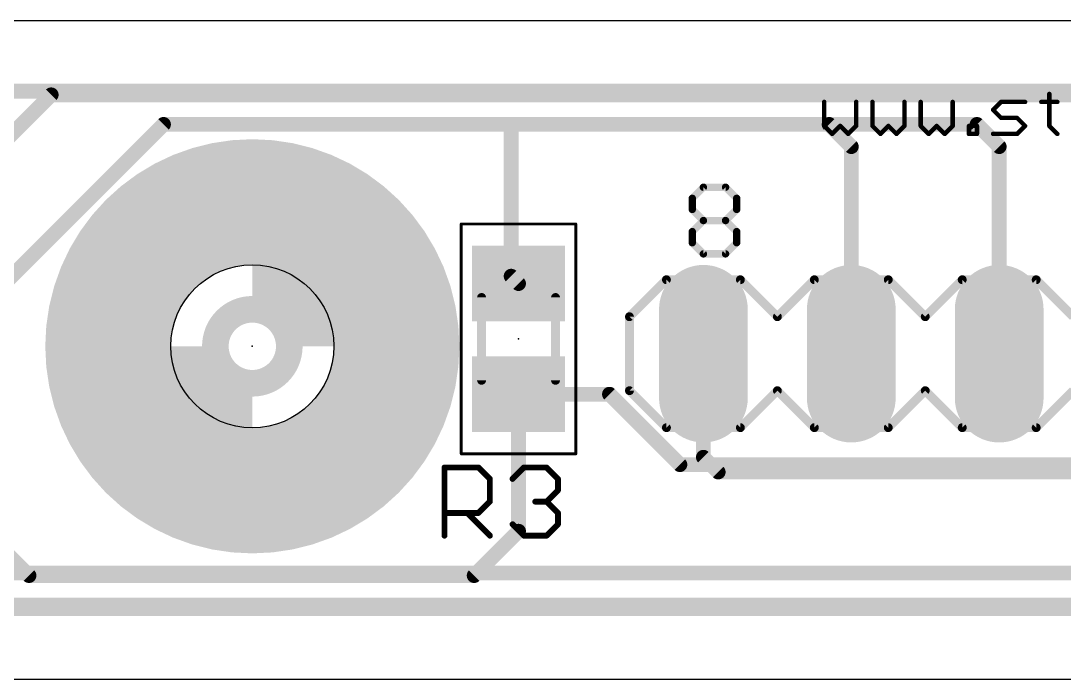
# Model space of a CAD drawing. Extents: x -22.6 to 50.8, y -10.7 to 0.6.
# Drawn here: x 18.88 to 36.8, y -10.67 to 0.64 of the extents above; entities that cross this region are included whole.
import ezdxf

# ---------------------------------------------------------------- set-up
doc = ezdxf.new("R2010")
doc.units = 0
for name, color, linetype in [('1', 12, 'CONTINUOUS'), ('16', 132, 'CONTINUOUS'), ('17', 110, 'CONTINUOUS'), ('20', 53, 'CONTINUOUS'), ('21', 253, 'CONTINUOUS'), ('22', 253, 'CONTINUOUS'), ('23', 53, 'CONTINUOUS'), ('25', 253, 'CONTINUOUS'), ('39', 12, 'CONTINUOUS'), ('40', 132, 'CONTINUOUS'), ('41', 12, 'CONTINUOUS'), ('42', 132, 'CONTINUOUS'), ('51', 253, 'CONTINUOUS'), ('52', 253, 'CONTINUOUS')]:
    doc.layers.add(name, color=color, linetype=linetype)

# ---------------------------------------------------------------- blocks, each defined once
blk = doc.blocks.new('RECT')
blk.add_solid([(-0.5, -0.5), (0.5, -0.5), (-0.5, 0.5), (0.5, 0.5)])
blk = doc.blocks.new('LONGP100')
at = {"const_width": 1}
blk.add_lwpolyline([(-0.5, 0), (0.5, 0)], dxfattribs=at)
at = {"const_width": 0.5}
for points in [[(-0.5, 0.25, 1), (-0.5, -0.25)], [(0.5, -0.25, 1), (0.5, 0.25)]]:
    blk.add_lwpolyline(points, format="xyb", dxfattribs=at)
blk = doc.blocks.new('ROUNDP')
at = {"const_width": 0.5}
blk.add_lwpolyline([(0, -0.25, 1), (0, 0.25, 1), (0, -0.25)], format="xyb", dxfattribs=at)

msp = doc.modelspace()

# ---------------------------------------------------------------- linework, layer by layer
at = {"layer": '1', "const_width": 0.254}
for points in [[(7.3025, -0.5715), (42.6085, -0.5715)], [(18.288, -4.1894), (21.3345, -1.143)], [(21.3345, -1.143), (27.305, -1.143)], [(27.305, -1.143), (32.766, -1.143)], [(27.305, -3.749), (27.305, -1.143)], [(32.766, -1.143), (33.147, -1.524)], [(33.147, -1.524), (33.147, -5.08)], [(27.432, -3.876), (27.305, -3.749)], [(28.9939, -5.776), (27.432, -5.776)], [(27.432, -8.128), (27.432, -5.776)], [(30.2029, -6.985), (28.9939, -5.776)], [(38.7005, -6.985), (30.2029, -6.985)], [(17.3482, -7.2136), (19.0246, -8.89)], [(26.67, -8.89), (27.432, -8.128)], [(19.0246, -8.89), (26.67, -8.89)], [(2.667, -9.398), (40.513, -9.398)]]:
    msp.add_lwpolyline(points, dxfattribs=at)
at = {"layer": '1', "const_width": 0.127}
for points in [[(21.3345, -1.0795, 1), (21.3345, -1.2065)], [(21.3794, -1.1879, 1), (21.2895, -1.0981)], [(27.305, -1.0795, 1), (27.305, -1.2065)], [(27.3685, -1.143, 1), (27.2415, -1.143)], [(27.305, -1.2065, 1), (27.305, -1.0795)], [(32.8109, -1.0981, 1), (32.7211, -1.1879)], [(32.766, -1.2065, 1), (32.766, -1.0795)], [(33.2105, -1.524, 1), (33.0835, -1.524)], [(33.1021, -1.5689, 1), (33.1919, -1.4791)], [(27.3499, -3.7041, 1), (27.2601, -3.7939)], [(27.2415, -3.749, 1), (27.3685, -3.749)], [(27.3871, -3.9209, 1), (27.4769, -3.8311)], [(33.0835, -5.08, 1), (33.2105, -5.08)], [(27.432, -5.7125, 1), (27.432, -5.8395)], [(27.4955, -5.776, 1), (27.3685, -5.776)], [(29.0388, -5.7311, 1), (28.9489, -5.8209)], [(28.9939, -5.8395, 1), (28.9939, -5.7125)], [(30.2029, -6.9215, 1), (30.2029, -7.0485)], [(30.1579, -7.0299, 1), (30.2478, -6.9401)], [(27.4769, -8.1729, 1), (27.3871, -8.0831)], [(27.3685, -8.128, 1), (27.4955, -8.128)], [(19.0246, -8.8265, 1), (19.0246, -8.9535)], [(26.67, -8.9535, 1), (26.67, -8.8265)], [(18.9797, -8.9349, 1), (19.0695, -8.8451)], [(26.6251, -8.8451, 1), (26.7149, -8.9349)]]:
    msp.add_lwpolyline(points, format="xyb", dxfattribs=at)
at = {"layer": '16', "const_width": 0.254}
for points in [[(17.3482, -2.6924), (19.4056, -0.635)], [(38.227, -0.635), (19.4056, -0.635)], [(18.5404, -3.937), (21.3345, -1.143)], [(21.3345, -1.143), (35.3056, -1.143)], [(35.687, -1.5244), (35.3056, -1.143)], [(35.687, -5.08), (35.687, -1.5244)], [(30.607, -6.858), (30.607, -5.08)], [(30.861, -7.112), (30.607, -6.858)], [(44.45, -7.112), (30.861, -7.112)], [(1.861, -8.846), (40.684, -8.846)], [(46.863, -9.4556), (-5.7575, -9.4556)]]:
    msp.add_lwpolyline(points, dxfattribs=at)
at = {"layer": '16', "const_width": 0.127}
for points in [[(19.4056, -0.5715, 1), (19.4056, -0.6985)], [(19.4505, -0.6799, 1), (19.3607, -0.5901)], [(21.3345, -1.0795, 1), (21.3345, -1.2065)], [(21.3794, -1.1879, 1), (21.2895, -1.0981)], [(35.3505, -1.0981, 1), (35.2607, -1.1879)], [(35.3056, -1.2065, 1), (35.3056, -1.0795)], [(35.7505, -1.5244, 1), (35.6235, -1.5244)], [(35.6421, -1.5693, 1), (35.7319, -1.4795)], [(30.6705, -5.08, 1), (30.5435, -5.08)], [(35.6235, -5.08, 1), (35.7505, -5.08)], [(30.6519, -6.8131, 1), (30.5621, -6.9029)], [(30.5435, -6.858, 1), (30.6705, -6.858)], [(30.861, -7.0485, 1), (30.861, -7.1755)], [(30.8161, -7.1569, 1), (30.9059, -7.0671)]]:
    msp.add_lwpolyline(points, format="xyb", dxfattribs=at)
at = {"layer": '20'}
for p, q in [((50.8, 0.635), (-22.606, 0.635)), ((-22.606, -10.668), (50.8, -10.668))]:
    msp.add_line(p, q, dxfattribs=at)
msp.add_circle((22.86, -4.953), 1.4, dxfattribs=at)
at = {"layer": '21'}
for points, const_width in [([(22.86, -7.874, 1), (22.86, -2.032, 1), (22.86, -7.874)], 0.1524), ([(22.86, -6.453, 1), (22.86, -3.453, 1), (22.86, -6.453)], 0.2032)]:
    msp.add_lwpolyline(points, format="xyb", dxfattribs=dict(at, const_width=const_width))
at = {"layer": '22'}
for points, const_width in [([(30.6065, -2.2215), (30.4159, -2.4122)], 0.127), ([(30.9878, -2.2215), (30.6065, -2.2215)], 0.127), ([(31.1785, -2.4122), (30.9878, -2.2215)], 0.127), ([(30.4159, -2.4122), (30.4159, -2.6029)], 0.127), ([(31.1785, -2.6029), (31.1785, -2.4122)], 0.127), ([(30.4159, -2.6029), (30.6065, -2.7935)], 0.127), ([(30.9878, -2.7935), (31.1785, -2.6029)], 0.127), ([(30.6065, -2.7935), (30.4159, -2.9842)], 0.127), ([(30.9878, -2.7935), (30.6065, -2.7935)], 0.127), ([(31.1785, -2.9842), (30.9878, -2.7935)], 0.127), ([(30.4159, -2.9842), (30.4159, -3.1748)], 0.127), ([(31.1785, -3.1748), (31.1785, -2.9842)], 0.127), ([(30.4159, -3.1748), (30.6065, -3.3655)], 0.127), ([(30.9878, -3.3655), (31.1785, -3.1748)], 0.127), ([(30.6065, -3.3655), (30.9878, -3.3655)], 0.127), ([(29.972, -3.81), (29.337, -4.445)], 0.1524), ([(31.242, -3.81), (29.972, -3.81)], 0.1524), ([(31.242, -3.81), (31.877, -4.445)], 0.1524), ([(32.512, -3.81), (31.877, -4.445)], 0.1524), ([(33.782, -3.81), (32.512, -3.81)], 0.1524), ([(34.417, -4.445), (33.782, -3.81)], 0.1524), ([(35.052, -3.81), (34.417, -4.445)], 0.1524), ([(36.322, -3.81), (35.052, -3.81)], 0.1524), ([(36.957, -4.445), (36.322, -3.81)], 0.1524), ([(29.337, -4.445), (29.337, -5.715)], 0.1524), ([(29.337, -5.715), (29.972, -6.35)], 0.1524), ([(31.877, -5.715), (31.242, -6.35)], 0.1524), ([(31.877, -5.715), (32.512, -6.35)], 0.1524), ([(33.782, -6.35), (34.417, -5.715)], 0.1524), ([(34.417, -5.715), (35.052, -6.35)], 0.1524), ([(36.322, -6.35), (36.957, -5.715)], 0.1524), ([(29.972, -6.35), (31.242, -6.35)], 0.1524), ([(32.512, -6.35), (33.782, -6.35)], 0.1524), ([(35.052, -6.35), (36.322, -6.35)], 0.1524)]:
    msp.add_lwpolyline(points, dxfattribs=dict(at, const_width=const_width))
for points, const_width in [([(30.6065, -2.1898, 1), (30.6065, -2.2533)], 0.0635), ([(30.629, -2.244, 1), (30.5841, -2.1991)], 0.0635), ([(31.0103, -2.1991, 1), (30.9654, -2.244)], 0.0635), ([(30.9878, -2.2533, 1), (30.9878, -2.1898)], 0.0635), ([(30.4476, -2.4122, 1), (30.3841, -2.4122)], 0.0635), ([(30.3934, -2.3897, 1), (30.4383, -2.4346)], 0.0635), ([(31.2103, -2.4122, 1), (31.1468, -2.4122)], 0.0635), ([(31.156, -2.4346, 1), (31.201, -2.3897)], 0.0635), ([(30.3841, -2.6029, 1), (30.4476, -2.6029)], 0.0635), ([(30.4383, -2.5804, 1), (30.3934, -2.6253)], 0.0635), ([(31.1468, -2.6029, 1), (31.2103, -2.6029)], 0.0635), ([(31.201, -2.6253, 1), (31.156, -2.5804)], 0.0635), ([(30.6065, -2.7618, 1), (30.6065, -2.8253)], 0.0635), ([(30.629, -2.816, 1), (30.5841, -2.7711)], 0.0635), ([(30.5841, -2.816, 1), (30.629, -2.7711)], 0.0635), ([(31.0103, -2.7711, 1), (30.9654, -2.816)], 0.0635), ([(30.9654, -2.7711, 1), (31.0103, -2.816)], 0.0635), ([(30.9878, -2.8253, 1), (30.9878, -2.7618)], 0.0635), ([(30.4476, -2.9842, 1), (30.3841, -2.9842)], 0.0635), ([(30.3934, -2.9617, 1), (30.4383, -3.0066)], 0.0635), ([(31.2103, -2.9842, 1), (31.1468, -2.9842)], 0.0635), ([(31.156, -3.0066, 1), (31.201, -2.9617)], 0.0635), ([(30.3841, -3.1748, 1), (30.4476, -3.1748)], 0.0635), ([(30.4383, -3.1524, 1), (30.3934, -3.1973)], 0.0635), ([(31.1468, -3.1748, 1), (31.2103, -3.1748)], 0.0635), ([(31.201, -3.1973, 1), (31.156, -3.1524)], 0.0635), ([(30.6065, -3.3338, 1), (30.6065, -3.3973)], 0.0635), ([(30.5841, -3.388, 1), (30.629, -3.343)], 0.0635), ([(30.9654, -3.343, 1), (31.0103, -3.388)], 0.0635), ([(30.9878, -3.3973, 1), (30.9878, -3.3338)], 0.0635), ([(29.972, -3.7719, 1), (29.972, -3.8481)], 0.0762), ([(29.9989, -3.8369, 1), (29.9451, -3.7831)], 0.0762), ([(31.2689, -3.7831, 1), (31.2151, -3.8369)], 0.0762), ([(31.242, -3.8481, 1), (31.242, -3.7719)], 0.0762), ([(32.512, -3.7719, 1), (32.512, -3.8481)], 0.0762), ([(32.5389, -3.8369, 1), (32.4851, -3.7831)], 0.0762), ([(33.8089, -3.7831, 1), (33.7551, -3.8369)], 0.0762), ([(33.782, -3.8481, 1), (33.782, -3.7719)], 0.0762), ([(35.052, -3.7719, 1), (35.052, -3.8481)], 0.0762), ([(35.0789, -3.8369, 1), (35.0251, -3.7831)], 0.0762), ([(36.3489, -3.7831, 1), (36.2951, -3.8369)], 0.0762), ([(36.322, -3.8481, 1), (36.322, -3.7719)], 0.0762), ([(29.3751, -4.445, 1), (29.2989, -4.445)], 0.0762), ([(29.3101, -4.4181, 1), (29.3639, -4.4719)], 0.0762), ([(31.8501, -4.4181, 1), (31.9039, -4.4719)], 0.0762), ([(31.8501, -4.4719, 1), (31.9039, -4.4181)], 0.0762), ([(34.3901, -4.4181, 1), (34.4439, -4.4719)], 0.0762), ([(34.3901, -4.4719, 1), (34.4439, -4.4181)], 0.0762), ([(29.2989, -5.715, 1), (29.3751, -5.715)], 0.0762), ([(29.3639, -5.6881, 1), (29.3101, -5.7419)], 0.0762), ([(31.9039, -5.6881, 1), (31.8501, -5.7419)], 0.0762), ([(31.9039, -5.7419, 1), (31.8501, -5.6881)], 0.0762), ([(34.4439, -5.6881, 1), (34.3901, -5.7419)], 0.0762), ([(34.4439, -5.7419, 1), (34.3901, -5.6881)], 0.0762), ([(29.972, -6.3119, 1), (29.972, -6.3881)], 0.0762), ([(29.9451, -6.3769, 1), (29.9989, -6.3231)], 0.0762), ([(31.2151, -6.3231, 1), (31.2689, -6.3769)], 0.0762), ([(31.242, -6.3881, 1), (31.242, -6.3119)], 0.0762), ([(32.512, -6.3119, 1), (32.512, -6.3881)], 0.0762), ([(32.4851, -6.3769, 1), (32.5389, -6.3231)], 0.0762), ([(33.7551, -6.3231, 1), (33.8089, -6.3769)], 0.0762), ([(33.782, -6.3881, 1), (33.782, -6.3119)], 0.0762), ([(35.052, -6.3119, 1), (35.052, -6.3881)], 0.0762), ([(35.0251, -6.3769, 1), (35.0789, -6.3231)], 0.0762), ([(36.2951, -6.3231, 1), (36.3489, -6.3769)], 0.0762), ([(36.322, -6.3881, 1), (36.322, -6.3119)], 0.0762)]:
    msp.add_lwpolyline(points, format="xyb", dxfattribs=dict(at, const_width=const_width))
at = {"layer": '23'}
for p in [(27.432, -4.826), (22.86, -4.953)]:
    msp.add_point(p, dxfattribs=at)
at = {"layer": '25'}
for points, const_width in [([(36.548, -0.6193), (36.548, -1.169)], 0.0762), ([(32.6814, -0.7567), (32.6814, -1.169)], 0.0762), ([(33.231, -1.169), (33.231, -0.7567)], 0.0762), ([(33.5101, -0.7567), (33.5101, -1.169)], 0.0762), ([(34.0597, -1.169), (34.0597, -0.7567)], 0.0762), ([(34.3388, -0.7567), (34.3388, -1.169)], 0.0762), ([(34.8884, -1.169), (34.8884, -0.7567)], 0.0762), ([(35.5818, -0.8942), (35.7192, -0.7567)], 0.0762), ([(35.7192, -1.0316), (35.5818, -0.8942)], 0.0762), ([(35.7192, -0.7567), (36.1315, -0.7567)], 0.0762), ([(36.4105, -0.7567), (36.6854, -0.7567)], 0.0762), ([(35.9941, -1.0316), (35.7192, -1.0316)], 0.0762), ([(36.1315, -1.169), (35.9941, -1.0316)], 0.0762), ([(32.6814, -1.169), (32.8188, -1.3064)], 0.0762), ([(32.8188, -1.3064), (32.9562, -1.169)], 0.0762), ([(32.9562, -1.169), (33.0936, -1.3064)], 0.0762), ([(33.0936, -1.3064), (33.231, -1.169)], 0.0762), ([(33.5101, -1.169), (33.6475, -1.3064)], 0.0762), ([(33.6475, -1.3064), (33.7849, -1.169)], 0.0762), ([(33.7849, -1.169), (33.9223, -1.3064)], 0.0762), ([(33.9223, -1.3064), (34.0597, -1.169)], 0.0762), ([(34.3388, -1.169), (34.4762, -1.3064)], 0.0762), ([(34.4762, -1.3064), (34.6136, -1.169)], 0.0762), ([(34.6136, -1.169), (34.751, -1.3064)], 0.0762), ([(34.751, -1.3064), (34.8884, -1.169)], 0.0762), ([(35.1675, -1.3064), (35.1675, -1.169)], 0.0762), ([(35.1675, -1.169), (35.3049, -1.169)], 0.0762), ([(35.3049, -1.169), (35.3049, -1.3064)], 0.0762), ([(35.9941, -1.3064), (36.1315, -1.169)], 0.0762), ([(36.548, -1.169), (36.6854, -1.3064)], 0.0762), ([(35.3049, -1.3064), (35.1675, -1.3064)], 0.0762), ([(35.5818, -1.3064), (35.9941, -1.3064)], 0.0762), ([(26.16, -8.2042), (26.16, -7.0348)], 0.1016), ([(26.16, -7.0348), (26.7447, -7.0348)], 0.1016), ([(26.7447, -7.0348), (26.9396, -7.2297)], 0.1016), ([(27.3294, -7.2297), (27.5243, -7.0348)], 0.1016), ([(27.5243, -7.0348), (27.9141, -7.0348)], 0.1016), ([(27.9141, -7.0348), (28.109, -7.2297)], 0.1016), ([(26.9396, -7.2297), (26.9396, -7.6195)], 0.1016), ([(28.109, -7.2297), (28.109, -7.4246)], 0.1016), ([(28.109, -7.4246), (27.9141, -7.6195)], 0.1016), ([(26.9396, -7.6195), (26.7447, -7.8144)], 0.1016), ([(27.9141, -7.6195), (27.7192, -7.6195)], 0.1016), ([(27.9141, -7.6195), (28.109, -7.8144)], 0.1016), ([(26.7447, -7.8144), (26.16, -7.8144)], 0.1016), ([(26.5498, -7.8144), (26.9396, -8.2042)], 0.1016), ([(28.109, -7.8144), (28.109, -8.0093)], 0.1016), ([(27.5243, -8.2042), (27.3294, -8.0093)], 0.1016), ([(28.109, -8.0093), (27.9141, -8.2042)], 0.1016), ([(27.9141, -8.2042), (27.5243, -8.2042)], 0.1016)]:
    msp.add_lwpolyline(points, dxfattribs=dict(at, const_width=const_width))
for points, const_width in [([(36.567, -0.6193, 1), (36.5289, -0.6193)], 0.0381), ([(32.7004, -0.7567, 1), (32.6623, -0.7567)], 0.0381), ([(33.2501, -0.7567, 1), (33.212, -0.7567)], 0.0381), ([(33.5291, -0.7567, 1), (33.491, -0.7567)], 0.0381), ([(34.0788, -0.7567, 1), (34.0407, -0.7567)], 0.0381), ([(34.3578, -0.7567, 1), (34.3197, -0.7567)], 0.0381), ([(34.9075, -0.7567, 1), (34.8694, -0.7567)], 0.0381), ([(35.5953, -0.8807, 1), (35.5684, -0.9076)], 0.0381), ([(35.5684, -0.8807, 1), (35.5953, -0.9076)], 0.0381), ([(35.7192, -0.7377, 1), (35.7192, -0.7758)], 0.0381), ([(35.7327, -0.7702, 1), (35.7058, -0.7433)], 0.0381), ([(36.1315, -0.7758, 1), (36.1315, -0.7377)], 0.0381), ([(36.4105, -0.7377, 1), (36.4105, -0.7758)], 0.0381), ([(36.6854, -0.7758, 1), (36.6854, -0.7377)], 0.0381), ([(35.7192, -1.0125, 1), (35.7192, -1.0506)], 0.0381), ([(35.7058, -1.045, 1), (35.7327, -1.0181)], 0.0381), ([(36.0076, -1.0181, 1), (35.9806, -1.045)], 0.0381), ([(35.9941, -1.0506, 1), (35.9941, -1.0125)], 0.0381), ([(32.6948, -1.1555, 1), (32.6679, -1.1825)], 0.0381), ([(32.6623, -1.169, 1), (32.7004, -1.169)], 0.0381), ([(32.9697, -1.1555, 1), (32.9427, -1.1825)], 0.0381), ([(32.9697, -1.1825, 1), (32.9427, -1.1555)], 0.0381), ([(33.212, -1.169, 1), (33.2501, -1.169)], 0.0381), ([(33.2445, -1.1825, 1), (33.2176, -1.1555)], 0.0381), ([(33.5235, -1.1555, 1), (33.4966, -1.1825)], 0.0381), ([(33.491, -1.169, 1), (33.5291, -1.169)], 0.0381), ([(33.7984, -1.1555, 1), (33.7714, -1.1825)], 0.0381), ([(33.7984, -1.1825, 1), (33.7714, -1.1555)], 0.0381), ([(34.0407, -1.169, 1), (34.0788, -1.169)], 0.0381), ([(34.0732, -1.1825, 1), (34.0463, -1.1555)], 0.0381), ([(34.3522, -1.1555, 1), (34.3253, -1.1825)], 0.0381), ([(34.3197, -1.169, 1), (34.3578, -1.169)], 0.0381), ([(34.6271, -1.1555, 1), (34.6001, -1.1825)], 0.0381), ([(34.6271, -1.1825, 1), (34.6001, -1.1555)], 0.0381), ([(34.8694, -1.169, 1), (34.9075, -1.169)], 0.0381), ([(34.9019, -1.1825, 1), (34.875, -1.1555)], 0.0381), ([(35.1675, -1.1499, 1), (35.1675, -1.188)], 0.0381), ([(35.1865, -1.169, 1), (35.1484, -1.169)], 0.0381), ([(35.3239, -1.169, 1), (35.2858, -1.169)], 0.0381), ([(35.3049, -1.188, 1), (35.3049, -1.1499)], 0.0381), ([(36.145, -1.1825, 1), (36.118, -1.1555)], 0.0381), ([(36.118, -1.1825, 1), (36.145, -1.1555)], 0.0381), ([(36.5614, -1.1555, 1), (36.5345, -1.1825)], 0.0381), ([(36.5289, -1.169, 1), (36.567, -1.169)], 0.0381), ([(32.8053, -1.2929, 1), (32.8322, -1.3199)], 0.0381), ([(32.8053, -1.3199, 1), (32.8322, -1.2929)], 0.0381), ([(33.0801, -1.2929, 1), (33.1071, -1.3199)], 0.0381), ([(33.0801, -1.3199, 1), (33.1071, -1.2929)], 0.0381), ([(33.634, -1.2929, 1), (33.661, -1.3199)], 0.0381), ([(33.634, -1.3199, 1), (33.661, -1.2929)], 0.0381), ([(33.9088, -1.2929, 1), (33.9358, -1.3199)], 0.0381), ([(33.9088, -1.3199, 1), (33.9358, -1.2929)], 0.0381), ([(34.4627, -1.2929, 1), (34.4897, -1.3199)], 0.0381), ([(34.4627, -1.3199, 1), (34.4897, -1.2929)], 0.0381), ([(34.7376, -1.2929, 1), (34.7645, -1.3199)], 0.0381), ([(34.7376, -1.3199, 1), (34.7645, -1.2929)], 0.0381), ([(35.1675, -1.2873, 1), (35.1675, -1.3255)], 0.0381), ([(35.1484, -1.3064, 1), (35.1865, -1.3064)], 0.0381), ([(35.2858, -1.3064, 1), (35.3239, -1.3064)], 0.0381), ([(35.3049, -1.3255, 1), (35.3049, -1.2873)], 0.0381), ([(35.5818, -1.2873, 1), (35.5818, -1.3255)], 0.0381), ([(35.9806, -1.2929, 1), (36.0076, -1.3199)], 0.0381), ([(35.9941, -1.3255, 1), (35.9941, -1.2873)], 0.0381), ([(36.6719, -1.3199, 1), (36.6988, -1.2929)], 0.0381), ([(26.1854, -7.0348, 1), (26.1346, -7.0348)], 0.0508), ([(26.16, -7.0094, 1), (26.16, -7.0602)], 0.0508), ([(26.7627, -7.0168, 1), (26.7267, -7.0528)], 0.0508), ([(26.7447, -7.0602, 1), (26.7447, -7.0094)], 0.0508), ([(27.5243, -7.0094, 1), (27.5243, -7.0602)], 0.0508), ([(27.5423, -7.0528, 1), (27.5063, -7.0168)], 0.0508), ([(27.9321, -7.0168, 1), (27.8961, -7.0528)], 0.0508), ([(27.9141, -7.0602, 1), (27.9141, -7.0094)], 0.0508), ([(26.965, -7.2297, 1), (26.9142, -7.2297)], 0.0508), ([(26.9216, -7.2477, 1), (26.9576, -7.2117)], 0.0508), ([(27.3114, -7.2117, 1), (27.3474, -7.2477)], 0.0508), ([(28.1344, -7.2297, 1), (28.0836, -7.2297)], 0.0508), ([(28.091, -7.2477, 1), (28.127, -7.2117)], 0.0508), ([(28.0836, -7.4246, 1), (28.1344, -7.4246)], 0.0508), ([(28.127, -7.4426, 1), (28.091, -7.4066)], 0.0508), ([(26.9142, -7.6195, 1), (26.965, -7.6195)], 0.0508), ([(26.9576, -7.6375, 1), (26.9216, -7.6015)], 0.0508), ([(27.7192, -7.5941, 1), (27.7192, -7.6449)], 0.0508), ([(27.9321, -7.6015, 1), (27.8961, -7.6375)], 0.0508), ([(27.8961, -7.6015, 1), (27.9321, -7.6375)], 0.0508), ([(27.9141, -7.6449, 1), (27.9141, -7.5941)], 0.0508), ([(26.16, -7.789, 1), (26.16, -7.8398)], 0.0508), ([(26.5678, -7.7964, 1), (26.5318, -7.8324)], 0.0508), ([(26.7267, -7.7964, 1), (26.7627, -7.8324)], 0.0508), ([(26.7447, -7.8398, 1), (26.7447, -7.789)], 0.0508), ([(28.1344, -7.8144, 1), (28.0836, -7.8144)], 0.0508), ([(28.091, -7.8324, 1), (28.127, -7.7964)], 0.0508), ([(27.3474, -7.9913, 1), (27.3114, -8.0273)], 0.0508), ([(28.0836, -8.0093, 1), (28.1344, -8.0093)], 0.0508), ([(28.127, -8.0273, 1), (28.091, -7.9913)], 0.0508), ([(26.1346, -8.2042, 1), (26.1854, -8.2042)], 0.0508), ([(26.9216, -8.2222, 1), (26.9576, -8.1862)], 0.0508), ([(27.5243, -8.1788, 1), (27.5243, -8.2296)], 0.0508), ([(27.5063, -8.2222, 1), (27.5423, -8.1862)], 0.0508), ([(27.8961, -8.1862, 1), (27.9321, -8.2222)], 0.0508), ([(27.9141, -8.2296, 1), (27.9141, -8.1788)], 0.0508)]:
    msp.add_lwpolyline(points, format="xyb", dxfattribs=dict(at, const_width=const_width))
at = {"layer": '39'}
for points, const_width in [([(22.86, -7.493, 1), (22.86, -2.413, 1), (22.86, -7.493)], 2.032), ([(26.4617, -2.853, 1), (26.4363, -2.853)], 0.0254), ([(26.449, -2.8403, 1), (26.449, -2.8657)], 0.0254), ([(28.4277, -2.853, 1), (28.4023, -2.853)], 0.0254), ([(28.415, -2.8657, 1), (28.415, -2.8403)], 0.0254), ([(26.449, -6.7863, 1), (26.449, -6.8117)], 0.0254), ([(26.4363, -6.799, 1), (26.4617, -6.799)], 0.0254), ([(28.4023, -6.799, 1), (28.4277, -6.799)], 0.0254), ([(28.415, -6.8117, 1), (28.415, -6.7863)], 0.0254)]:
    msp.add_lwpolyline(points, format="xyb", dxfattribs=dict(at, const_width=const_width))
at = {"layer": '39', "const_width": 0.0508}
for points in [[(26.449, -6.799), (26.449, -2.853)], [(26.449, -2.853), (28.415, -2.853)], [(28.415, -2.853), (28.415, -6.799)], [(28.415, -6.799), (26.449, -6.799)]]:
    msp.add_lwpolyline(points, dxfattribs=at)
at = {"layer": '40', "const_width": 2.032}
msp.add_lwpolyline([(22.86, -7.493, 1), (22.86, -2.413, 1), (22.86, -7.493)], format="xyb", dxfattribs=at)
at = {"layer": '41', "const_width": 2.032}
msp.add_lwpolyline([(22.86, -7.493, 1), (22.86, -2.413, 1), (22.86, -7.493)], format="xyb", dxfattribs=at)
at = {"layer": '42', "const_width": 2.032}
msp.add_lwpolyline([(22.86, -7.493, 1), (22.86, -2.413, 1), (22.86, -7.493)], format="xyb", dxfattribs=at)
at = {"layer": '51'}
for points, const_width in [([(24.638, -4.953, 0.4142), (22.86, -3.175)], 2.286), ([(21.082, -4.953, 0.4142), (22.86, -6.731)], 2.286), ([(22.86, -5.588, 1), (22.86, -4.318, 1), (22.86, -5.588)], 0.4572), ([(26.8351, -4.1148, 1), (26.7589, -4.1148)], 0.0762), ([(28.1051, -4.1148, 1), (28.0289, -4.1148)], 0.0762), ([(26.7589, -5.5372, 1), (26.8351, -5.5372)], 0.0762), ([(28.0289, -5.5372, 1), (28.1051, -5.5372)], 0.0762)]:
    msp.add_lwpolyline(points, format="xyb", dxfattribs=dict(at, const_width=const_width))
at = {"layer": '51', "const_width": 0.1524}
for points in [[(26.797, -4.1148), (26.797, -5.5372)], [(28.067, -4.1148), (28.067, -5.5372)]]:
    msp.add_lwpolyline(points, dxfattribs=at)

# ---------------------------------------------------------------- block references
at = {"layer": '1', "xscale": 1.3, "yscale": 1.6, "rotation": 90}
for p in [(27.432, -3.876), (27.432, -5.776)]:
    msp.add_blockref('RECT', p, dxfattribs=at)
at = {"layer": '17', "xscale": 1.524, "yscale": 1.524, "rotation": 90}
for name, p in [('LONGP100', (30.607, -5.08)), ('LONGP100', (30.607, -5.08)), ('LONGP100', (33.147, -5.08)), ('LONGP100', (33.147, -5.08)), ('LONGP100', (35.687, -5.08)), ('LONGP100', (35.687, -5.08)), ('ROUNDP', (30.607, -5.08)), ('ROUNDP', (30.607, -5.08)), ('ROUNDP', (30.607, -5.08)), ('ROUNDP', (30.607, -5.08)), ('ROUNDP', (30.607, -5.08)), ('ROUNDP', (30.607, -5.08)), ('ROUNDP', (30.607, -5.08)), ('ROUNDP', (30.607, -5.08)), ('ROUNDP', (30.607, -5.08)), ('ROUNDP', (30.607, -5.08)), ('ROUNDP', (33.147, -5.08)), ('ROUNDP', (33.147, -5.08)), ('ROUNDP', (33.147, -5.08)), ('ROUNDP', (33.147, -5.08)), ('ROUNDP', (33.147, -5.08)), ('ROUNDP', (33.147, -5.08)), ('ROUNDP', (33.147, -5.08)), ('ROUNDP', (33.147, -5.08)), ('ROUNDP', (33.147, -5.08)), ('ROUNDP', (33.147, -5.08)), ('ROUNDP', (35.687, -5.08)), ('ROUNDP', (35.687, -5.08)), ('ROUNDP', (35.687, -5.08)), ('ROUNDP', (35.687, -5.08)), ('ROUNDP', (35.687, -5.08)), ('ROUNDP', (35.687, -5.08)), ('ROUNDP', (35.687, -5.08)), ('ROUNDP', (35.687, -5.08)), ('ROUNDP', (35.687, -5.08)), ('ROUNDP', (35.687, -5.08))]:
    msp.add_blockref(name, p, dxfattribs=at)
at = {"layer": '51', "xscale": 0.3556, "yscale": 1.4224, "rotation": 90}
for p in [(27.432, -3.9624), (27.432, -5.6896)]:
    msp.add_blockref('RECT', p, dxfattribs=at)
at = {"layer": '52', "xscale": 0.508, "yscale": 0.508, "rotation": 180}
for p in [(30.607, -5.08), (33.147, -5.08), (35.687, -5.08)]:
    msp.add_blockref('RECT', p, dxfattribs=at)

doc.saveas('drawing.dxf')
